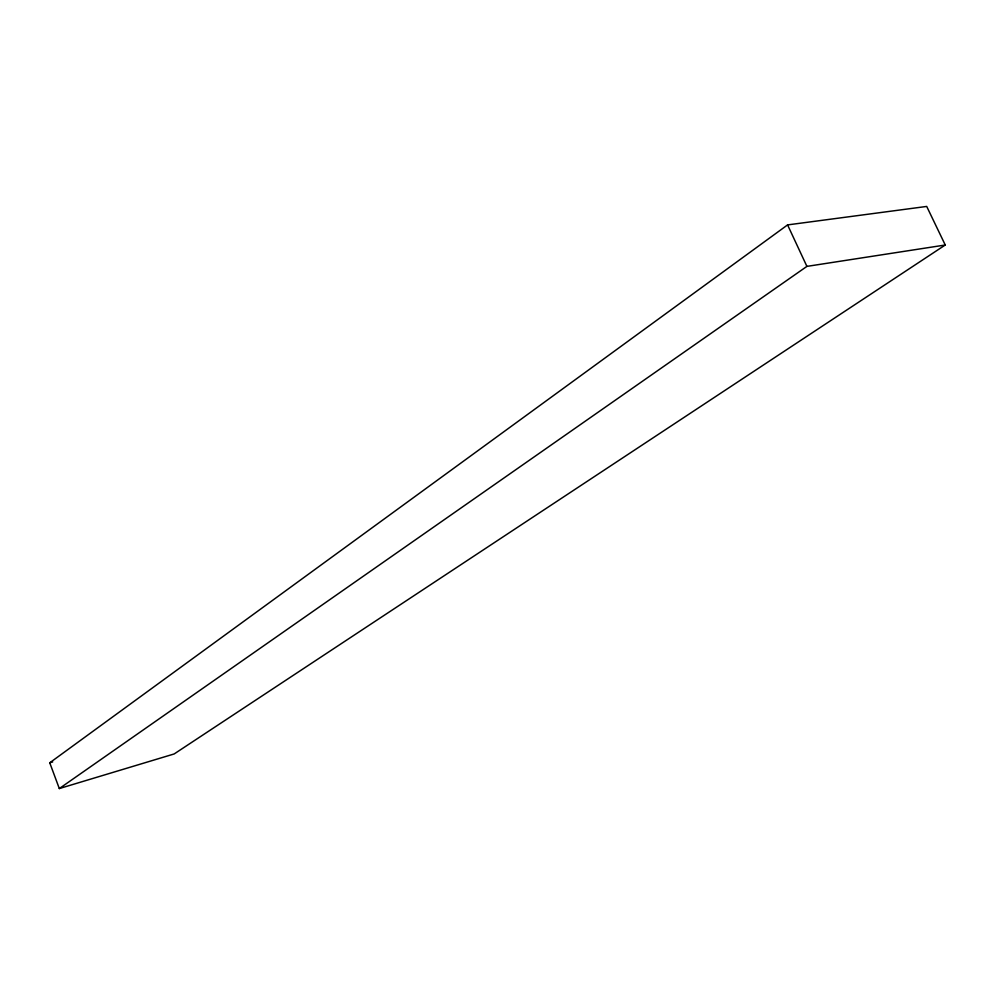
<?xml version="1.0" encoding="UTF-8"?>
<svg xmlns="http://www.w3.org/2000/svg" width="995" height="995" viewBox="0 0 995 995"><rect width="100%" height="100%" fill="white"/><g stroke="black" fill="none" stroke-linecap="round" stroke-linejoin="round"><path stroke-width="1.49" d="M49.75 762.792L787.58 224.907L926.706 206.438L945.25 245.006L174.175 753.949L59.314 788.562L49.75 762.792L52.698 761.934M59.314 788.562L806.908 266.386L945.25 245.006M787.58 224.907L806.908 266.386"/></g></svg>
